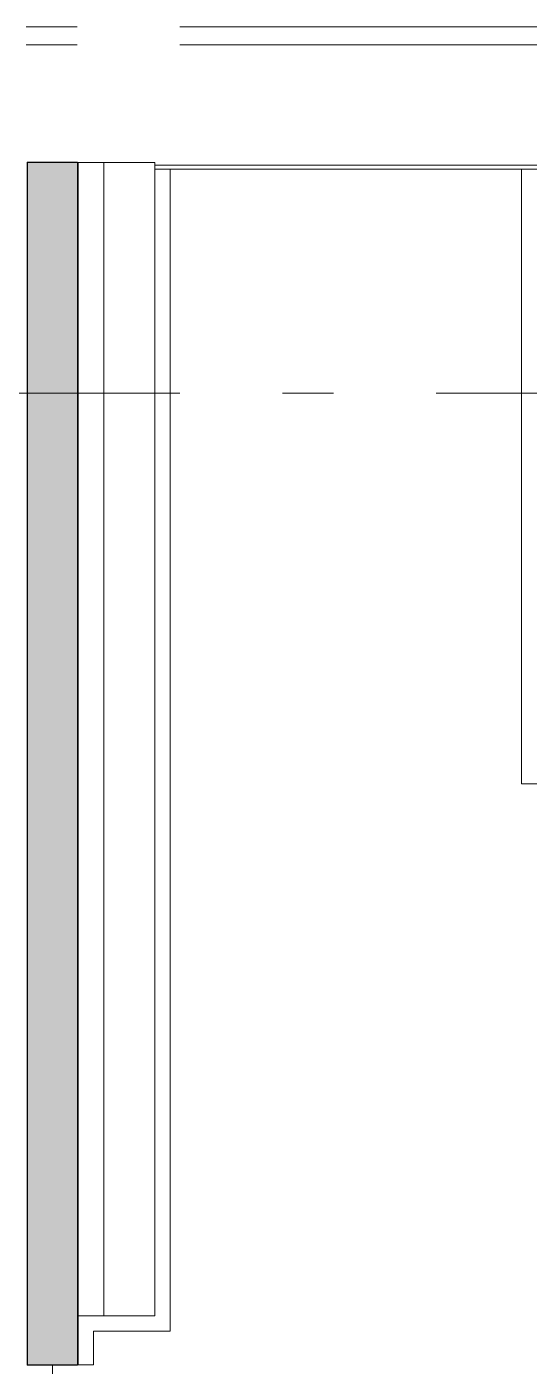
# Model space of a CAD drawing. Header units: millimetres. Extents: x -187347 to 135007, y -6415 to 292048.
# Drawn here: x -34390 to -33410, y 102157 to 104770 of the extents above; entities that cross this region are included whole.
import ezdxf

# ---------------------------------------------------------------- set-up
doc = ezdxf.new("R2010")
doc.units = ezdxf.units.MM
doc.header["$LTSCALE"] = 100
doc.linetypes.add('Z_LINE-CNTR', pattern=[17, 12, -2, 1, -2])
for name, color, linetype, lineweight in [('A-FLOR', 7, 'Continuous', 5), ('A-WALL', 7, 'Continuous', 5), ('A-WALL-FNSH', 7, 'Continuous', 5), ('A-WALL-PATT', 7, 'Continuous', 5), ('S-GRID', 7, 'Continuous', 5)]:
    doc.layers.add(name, color=color, linetype=linetype, lineweight=lineweight)

msp = doc.modelspace()

# ---------------------------------------------------------------- hatches: boundary and pattern name
at = {"layer": 'A-WALL-PATT', "true_color": 0xb8ffa6}
msp.add_hatch(color=71, dxfattribs=at).paths.add_polyline_path([(-34389.1, 102255), (-34389.1, 104505), (-34389.9, 104505), (-34389.9, 102255)])
at = {"layer": 'A-WALL-PATT'}
h = msp.add_hatch(dxfattribs=at)
h.set_pattern_fill('FP_1323', color=256, angle=67.3801, style=0, pattern_type=2)
h.set_pattern_definition([(337.3801, (-34370.066, 103375.935), (50.79954, -0.0003), [13.208, -647.192]), (337.3801, (-34370.066, 103325.135), (50.79954, -0.0003), [13.208, -647.192]), (337.3801, (-34370.066, 103274.335), (50.79954, -0.0003), [13.208, -647.192]), (337.3801, (-34370.066, 103223.535), (50.79954, -0.0003), [13.208, -647.192]), (337.3801, (-34370.066, 103172.735), (50.79954, -0.0003), [13.208, -647.192]), (22.2491, (-34370.066, 103333.263), (50.80037, -0.00024), [12.075, -1195.427]), (22.2491, (-34370.067, 103282.463), (50.80037, -0.00024), [12.075, -1195.427]), (22.2491, (-34370.066, 103231.663), (50.80037, -0.00024), [12.075, -1195.427]), (22.2491, (-34370.066, 103180.864), (50.80037, -0.00024), [12.075, -1195.427]), (22.2491, (-34370.066, 103130.063), (50.80037, -0.00024), [12.075, -1195.427]), (22.2491, (-34370.066, 103079.263), (50.80037, -0.00024), [12.075, -1195.427]), (22.2491, (-34370.066, 103028.463), (50.80037, -0.00024), [12.075, -1195.427]), (22.2491, (-34370.066, 102977.663), (50.80037, -0.00024), [12.075, -1195.427]), (22.2491, (-34370.066, 102926.863), (50.80037, -0.00024), [12.075, -1195.427]), (157.7511, (-34358.89, 103345.963), (50.80037, 0.00048), [12.075, -1195.427]), (157.7511, (-34358.89, 103295.163), (50.80037, 0.00048), [12.075, -1195.427]), (157.7511, (-34358.89, 103244.363), (50.80037, 0.00048), [12.075, -1195.427]), (157.7511, (-34358.89, 103193.563), (50.80037, 0.00048), [12.075, -1195.427]), (157.7511, (-34358.89, 103142.763), (50.80037, 0.00048), [12.075, -1195.427]), (157.7511, (-34358.89, 103091.963), (50.80037, 0.00048), [12.075, -1195.427]), (157.7511, (-34358.89, 103041.163), (50.80037, 0.00048), [12.075, -1195.427]), (157.7511, (-34358.89, 102990.363), (50.80037, 0.00048), [12.075, -1195.427]), (157.7511, (-34358.89, 102939.564), (50.80037, 0.00048), [12.075, -1195.427]), (202.6201, (-34357.874, 103363.743), (50.79954, 0.00055), [13.208, -647.192]), (202.6201, (-34357.874, 103312.943), (50.79954, 0.00055), [13.208, -647.192]), (202.6201, (-34357.874, 103262.143), (50.79954, 0.00055), [13.208, -647.192]), (202.6201, (-34357.875, 103211.343), (50.79954, 0.00055), [13.208, -647.192]), (202.6201, (-34357.874, 103160.543), (50.79954, 0.00055), [13.208, -647.192]), (351.8701, (-34378.702, 103378.475), (50.79954, 7e-05), [3.592, -355.618]), (338.1981, (-34375.146, 103377.967), (50.8005, -0.00022), [5.471, -268.095]), (338.1981, (-34375.146, 103327.168), (50.8005, -0.00022), [5.471, -268.095]), (201.8011, (-34370.066, 103358.663), (50.8005, -0.00043), [5.471, -268.095]), (201.8011, (-34370.066, 103307.863), (50.8005, -0.00043), [5.471, -268.095]), (188.1301, (-34375.146, 103356.631), (50.79954, 0.00017), [3.592, -355.618]), (188.1301, (-34378.702, 103378.475), (50.79954, 0.00017), [3.592, -355.618]), (206.5651, (-34382.258, 103377.967), (50.7999, 0.0005), [3.408, -110.184]), (225, (-34385.306, 103376.443), (50.8, 0.0001), [3.592, -68.25]), (236.31, (-34387.846, 103373.903), (50.8, 0.0005), [1.832, -181.33]), (236.31, (-34387.846, 103323.104), (50.8, 0.0005), [1.832, -181.33]), (236.31, (-34387.846, 103272.303), (50.8, 0.0005), [1.832, -181.33]), (251.565, (-34388.86, 103372.38), (50.7998, -0.0002), [1.676, -158.967]), (251.565, (-34388.86, 103321.58), (50.7998, -0.0002), [1.676, -158.967]), (251.565, (-34388.86, 103270.78), (50.7998, -0.0002), [1.676, -158.967]), (251.565, (-34389.37, 103370.855), (50.7998, -0.0002), [1.676, -158.967]), (251.565, (-34389.37, 103320.055), (50.7998, -0.0002), [1.676, -158.967]), (251.565, (-34389.37, 103269.256), (50.7998, -0.0002), [1.676, -158.967]), (270, (-34389.88, 103369.33), (50.8, 0.0001), [4.064, -46.736]), (288.435, (-34389.88, 103365.267), (50.7998, 0.0005), [1.676, -158.967]), (288.435, (-34389.88, 103314.467), (50.7998, 0.0005), [1.676, -158.967]), (288.435, (-34389.88, 103263.667), (50.7998, 0.0005), [1.676, -158.967]), (288.435, (-34389.37, 103363.743), (50.7998, 0.0005), [1.676, -158.967]), (288.435, (-34389.37, 103312.943), (50.7998, 0.0005), [1.676, -158.967]), (288.435, (-34389.37, 103262.143), (50.7998, 0.0005), [1.676, -158.967]), (303.69, (-34388.86, 103362.22), (50.8, -0.0002), [1.832, -181.33]), (303.69, (-34388.862, 103311.42), (50.8, -0.0002), [1.832, -181.33]), (303.69, (-34388.86, 103260.62), (50.8, -0.0002), [1.832, -181.33]), (315, (-34387.846, 103360.695), (50.8, 0.0001), [3.592, -68.25]), (333.4351, (-34385.307, 103358.155), (50.7999, -0.0003), [3.408, -110.184]), (351.8701, (-34382.258, 103356.6314), (50.79954, 7e-05), [3.592, -355.618]), (351.8701, (-34378.702, 103353.075), (50.79954, 7e-05), [3.592, -355.618]), (338.1981, (-34375.146, 103352.567), (50.8005, -0.00022), [5.471, -268.095]), (338.1981, (-34375.146, 103301.767), (50.8005, -0.00022), [5.471, -268.095]), (201.8011, (-34370.066, 103333.263), (50.8005, -0.00043), [5.471, -268.095]), (201.8011, (-34370.067, 103282.463), (50.8005, -0.00043), [5.471, -268.095]), (188.1301, (-34375.146, 103331.231), (50.79954, 0.00017), [3.592, -355.618]), (188.1301, (-34378.702, 103353.075), (50.79954, 0.00017), [3.592, -355.618]), (206.5651, (-34382.258, 103352.567), (50.7999, 0.0005), [3.408, -110.184]), (225, (-34385.306, 103351.043), (50.8, 0.0001), [3.592, -68.25]), (236.31, (-34387.846, 103348.503), (50.8, 0.0005), [1.832, -181.33]), (236.31, (-34387.846, 103297.703), (50.8, 0.0005), [1.832, -181.33]), (236.31, (-34387.846, 103246.903), (50.8, 0.0005), [1.832, -181.33]), (251.565, (-34388.863, 103346.98), (50.7998, -0.0002), [1.676, -158.967]), (251.565, (-34388.86, 103296.18), (50.7998, -0.0002), [1.676, -158.967]), (251.565, (-34388.86, 103245.38), (50.7998, -0.0002), [1.676, -158.967]), (251.565, (-34389.37, 103345.455), (50.7998, -0.0002), [1.676, -158.967]), (251.565, (-34389.37, 103294.655), (50.7998, -0.0002), [1.676, -158.967]), (251.565, (-34389.37, 103243.855), (50.7998, -0.0002), [1.676, -158.967]), (270, (-34389.88, 103343.93), (50.8, 0.0001), [4.064, -46.736]), (288.435, (-34389.88, 103339.867), (50.7998, 0.0005), [1.676, -158.967]), (288.435, (-34389.88, 103289.067), (50.7998, 0.0005), [1.676, -158.967]), (288.435, (-34389.88, 103238.267), (50.7998, 0.0005), [1.676, -158.967]), (288.435, (-34389.37, 103338.343), (50.7998, 0.0005), [1.676, -158.967]), (288.435, (-34389.37, 103287.543), (50.7998, 0.0005), [1.676, -158.967]), (288.435, (-34389.37, 103236.743), (50.7998, 0.0005), [1.676, -158.967]), (303.69, (-34388.86, 103336.82), (50.8, -0.0002), [1.832, -181.33]), (303.69, (-34388.86, 103286.02), (50.8, -0.0002), [1.832, -181.33]), (303.69, (-34388.862, 103235.22), (50.8, -0.0002), [1.832, -181.33]), (315, (-34387.846, 103335.295), (50.8, 0.0001), [3.592, -68.25]), (333.4351, (-34385.306, 103332.755), (50.7999, -0.0003), [3.408, -110.184]), (351.8701, (-34382.258, 103331.232), (50.79954, 7e-05), [3.592, -355.618]), (351.8701, (-34350.254, 103365.776), (50.79954, 7e-05), [3.592, -355.618]), (333.4351, (-34346.698, 103365.267), (50.7999, -0.0003), [3.408, -110.184]), (315, (-34343.65, 103363.743), (50.8, 0.0001), [3.592, -68.25]), (303.69, (-34341.11, 103361.203), (50.8, -0.0002), [1.832, -181.33]), (303.69, (-34341.11, 103310.403), (50.8, -0.0002), [1.832, -181.33]), (303.69, (-34341.11, 103259.604), (50.8, -0.0002), [1.832, -181.33]), (288.435, (-34340.095, 103359.68), (50.7998, 0.0005), [1.676, -158.967]), (288.435, (-34340.094, 103308.88), (50.7998, 0.0005), [1.676, -158.967]), (288.435, (-34340.094, 103258.08), (50.7998, 0.0005), [1.676, -158.967]), (288.435, (-34339.586, 103358.155), (50.7998, 0.0005), [1.676, -158.967]), (288.435, (-34339.586, 103307.355), (50.7998, 0.0005), [1.676, -158.967]), (288.435, (-34339.587, 103256.555), (50.7998, 0.0005), [1.676, -158.967]), (270, (-34339.08, 103356.63), (50.8, 0.0001), [4.064, -46.736]), (251.565, (-34339.08, 103352.567), (50.7998, -0.0002), [1.676, -158.967]), (251.565, (-34339.08, 103301.767), (50.7998, -0.0002), [1.676, -158.967]), (251.565, (-34339.08, 103250.967), (50.7998, -0.0002), [1.676, -158.967]), (251.565, (-34339.586, 103351.043), (50.7998, -0.0002), [1.676, -158.967]), (251.565, (-34339.586, 103300.244), (50.7998, -0.0002), [1.676, -158.967]), (251.565, (-34339.586, 103249.443), (50.7998, -0.0002), [1.676, -158.967]), (236.31, (-34340.094, 103349.52), (50.8, 0.0005), [1.832, -181.33]), (236.31, (-34340.094, 103298.72), (50.8, 0.0005), [1.832, -181.33]), (236.31, (-34340.094, 103247.92), (50.8, 0.0005), [1.832, -181.33]), (225, (-34341.11, 103347.995), (50.8, 0.0001), [3.592, -68.25]), (206.5651, (-34343.65, 103345.455), (50.7999, 0.0005), [3.408, -110.184]), (188.1301, (-34346.698, 103343.932), (50.79954, 0.00017), [3.592, -355.618]), (188.1301, (-34350.254, 103365.776), (50.79954, 0.00017), [3.592, -355.618]), (200.5561, (-34353.81, 103365.267), (50.80042, 0.0003), [4.34, -429.695]), (200.5561, (-34353.81, 103314.467), (50.80042, 0.0003), [4.34, -429.695]), (200.5561, (-34353.81, 103263.667), (50.80042, 0.00031), [4.34, -429.695]), (338.1981, (-34358.89, 103345.963), (50.8005, -0.00022), [5.471, -268.095]), (338.1981, (-34358.89, 103295.163), (50.8005, -0.00022), [5.471, -268.095]), (351.8701, (-34353.8105, 103343.931), (50.79954, 7e-05), [3.592, -355.618]), (270, (-34339.08, 103380), (50.8, 0.0001), [2.032, -48.768]), (251.565, (-34339.08, 103377.967), (50.7998, -0.0002), [1.676, -158.967]), (251.565, (-34339.08, 103327.167), (50.7998, -0.0002), [1.676, -158.967]), (251.565, (-34339.08, 103276.37), (50.7998, -0.0002), [1.676, -158.967]), (251.565, (-34339.586, 103376.443), (50.7998, -0.0002), [1.676, -158.967]), (251.565, (-34339.586, 103325.643), (50.7998, -0.0002), [1.676, -158.967]), (251.565, (-34339.586, 103274.843), (50.7998, -0.0002), [1.676, -158.967]), (236.31, (-34340.094, 103374.92), (50.8, 0.0005), [1.832, -181.33]), (236.31, (-34340.094, 103324.12), (50.8, 0.0005), [1.832, -181.33]), (236.31, (-34340.094, 103273.32), (50.8, 0.0005), [1.832, -181.33]), (225, (-34341.11, 103373.395), (50.8, 0.0001), [3.592, -68.25]), (206.5651, (-34343.65, 103370.855), (50.7999, 0.0005), [3.408, -110.184]), (188.1301, (-34346.698, 103369.3314), (50.79954, 0.00017), [3.592, -355.618]), (339.4441, (-34357.874, 103370.855), (50.80042, -7e-05), [4.34, -429.695]), (339.4441, (-34357.874, 103320.055), (50.80042, -7e-05), [4.34, -429.695]), (339.4441, (-34357.874, 103269.255), (50.80042, -7e-05), [4.34, -429.695]), (351.8701, (-34353.81, 103369.331), (50.79954, 7e-05), [3.592, -355.618]), (351.8701, (-34350.254, 103340.3746), (50.79954, 7e-05), [3.592, -355.618]), (333.4351, (-34346.699, 103339.867), (50.7999, -0.0003), [3.408, -110.184]), (315, (-34343.65, 103338.343), (50.8, 0.0001), [3.592, -68.25]), (303.69, (-34341.11, 103335.803), (50.8, -0.0002), [1.832, -181.33]), (303.69, (-34341.11, 103285.003), (50.8, -0.0002), [1.832, -181.33]), (303.69, (-34341.11, 103234.203), (50.8, -0.0002), [1.832, -181.33]), (288.435, (-34340.094, 103334.28), (50.7998, 0.0005), [1.676, -158.967]), (288.435, (-34340.094, 103283.48), (50.7998, 0.0005), [1.676, -158.967]), (288.435, (-34340.094, 103232.68), (50.7998, 0.0005), [1.676, -158.967]), (288.435, (-34339.586, 103332.755), (50.7998, 0.0005), [1.676, -158.967]), (288.435, (-34339.586, 103281.955), (50.7998, 0.0005), [1.676, -158.967]), (288.435, (-34339.586, 103231.155), (50.7998, 0.0005), [1.676, -158.967]), (270, (-34339.08, 103331.23), (50.8, 0.0001), [2.032, -48.768]), (188.1301, (-34350.254, 103340.3746), (50.79954, 0.00017), [3.592, -355.618]), (201.8011, (-34353.81, 103339.867), (50.8005, -0.00043), [5.471, -268.095]), (201.8011, (-34353.81, 103289.067), (50.8005, -0.00043), [5.471, -268.095])])
h.paths.add_polyline_path([(-34290.7, 102255), (-34290.7, 104505), (-34389.1, 104505), (-34389.1, 102255)])
at = {"layer": 'A-WALL-PATT', "true_color": 0x30f000}
msp.add_hatch(color=80, dxfattribs=at).paths.add_polyline_path([(-34289.9, 102255), (-34289.9, 104505), (-34290.7, 104505), (-34290.7, 102255)])
at = {"layer": 'A-WALL-PATT', "true_color": 0xb8ffa6}
h = msp.add_hatch(color=71, dxfattribs=at)
h.paths.add_polyline_path([(-34389.1, 101055), (-34389.1, 101149.2), (-34389.9, 101149.2), (-34389.9, 101055)])
h.paths.add_polyline_path([(-34389.9, 102159.2), (-34389.1, 102159.2), (-34389.1, 102255), (-34389.9, 102255)])
at = {"layer": 'A-WALL-PATT'}
h = msp.add_hatch(dxfattribs=at)
h.set_pattern_fill('FP_1324', color=256, angle=67.3801, style=0, pattern_type=2)
h.set_pattern_definition([(337.38, (-34370.066, 101650.935), (50.79954, -0.0003), [13.208, -647.192]), (337.38, (-34370.066, 101600.135), (50.79954, -0.0003), [13.208, -647.192]), (337.38, (-34370.066, 101549.335), (50.79954, -0.0003), [13.208, -647.192]), (337.38, (-34370.066, 101498.535), (50.79954, -0.0003), [13.208, -647.192]), (337.38, (-34370.066, 101447.735), (50.79954, -0.0003), [13.208, -647.192]), (22.249, (-34370.066, 101608.263), (50.80037, -0.00024), [12.075, -1195.427]), (22.249, (-34370.066, 101557.463), (50.80037, -0.00024), [12.075, -1195.427]), (22.249, (-34370.066, 101506.663), (50.80037, -0.00024), [12.075, -1195.427]), (22.249, (-34370.066, 101455.863), (50.80037, -0.00024), [12.075, -1195.427]), (22.2491, (-34370.066, 101405.064), (50.80037, -0.00024), [12.075, -1195.427]), (22.2491, (-34370.066, 101354.263), (50.80037, -0.00024), [12.075, -1195.427]), (22.2491, (-34370.066, 101303.463), (50.80037, -0.00024), [12.075, -1195.427]), (22.2491, (-34370.066, 101252.663), (50.80037, -0.00024), [12.075, -1195.427]), (22.2491, (-34370.066, 101201.863), (50.80037, -0.00024), [12.075, -1195.427]), (157.751, (-34358.89, 101620.963), (50.80037, 0.0005), [12.075, -1195.427]), (157.751, (-34358.89, 101570.163), (50.80037, 0.0005), [12.075, -1195.427]), (157.751, (-34358.89, 101519.363), (50.80037, 0.0005), [12.075, -1195.427]), (157.751, (-34358.89, 101468.563), (50.80037, 0.0005), [12.075, -1195.427]), (157.7511, (-34358.89, 101417.763), (50.80037, 0.00048), [12.075, -1195.427]), (157.7511, (-34358.89, 101366.963), (50.80037, 0.00048), [12.075, -1195.427]), (157.7511, (-34358.89, 101316.163), (50.80037, 0.00048), [12.075, -1195.427]), (157.7511, (-34358.89, 101265.363), (50.80037, 0.00048), [12.075, -1195.427]), (157.7511, (-34358.89, 101214.563), (50.80037, 0.00048), [12.075, -1195.427]), (202.62, (-34357.874, 101638.743), (50.79954, 0.00055), [13.208, -647.192]), (202.62, (-34357.874, 101587.943), (50.79954, 0.00055), [13.208, -647.192]), (202.62, (-34357.874, 101537.143), (50.79954, 0.00055), [13.208, -647.192]), (202.62, (-34357.874, 101486.343), (50.79954, 0.00055), [13.208, -647.192]), (202.62, (-34357.874, 101435.543), (50.79954, 0.00055), [13.208, -647.192]), (351.8701, (-34378.702, 101653.4746), (50.79954, 7e-05), [3.592, -355.618]), (338.198, (-34375.146, 101652.967), (50.8005, -0.0002), [5.471, -268.095]), (338.198, (-34375.146, 101602.167), (50.8005, -0.0002), [5.471, -268.095]), (201.801, (-34370.066, 101633.663), (50.8005, -0.00043), [5.471, -268.095]), (201.801, (-34370.066, 101582.863), (50.8005, -0.00043), [5.471, -268.095]), (188.1301, (-34375.146, 101631.6306), (50.79954, 0.00017), [3.592, -355.618]), (188.1301, (-34378.702, 101653.4746), (50.79954, 0.00017), [3.592, -355.618]), (206.565, (-34382.258, 101652.967), (50.7999, 0.0005), [3.408, -110.184]), (225, (-34385.306, 101651.443), (50.8, 0.0001), [3.592, -68.25]), (236.31, (-34387.846, 101648.903), (50.8, 0.0005), [1.832, -181.33]), (236.31, (-34387.846, 101598.103), (50.8, 0.0005), [1.832, -181.33]), (236.31, (-34387.846, 101547.304), (50.8, 0.0005), [1.832, -181.33]), (251.565, (-34388.86, 101647.38), (50.7998, -0.0002), [1.676, -158.967]), (251.565, (-34388.86, 101596.58), (50.7998, -0.0002), [1.676, -158.967]), (251.565, (-34388.86, 101545.78), (50.7998, -0.0002), [1.676, -158.967]), (251.565, (-34389.37, 101645.855), (50.7998, -0.0002), [1.676, -158.967]), (251.565, (-34389.37, 101595.055), (50.7998, -0.0002), [1.676, -158.967]), (251.565, (-34389.37, 101544.255), (50.7998, -0.0002), [1.676, -158.967]), (270, (-34389.88, 101644.33), (50.8, 0.0001), [4.064, -46.736]), (288.435, (-34389.88, 101640.267), (50.7998, 0.0005), [1.676, -158.967]), (288.435, (-34389.88, 101589.467), (50.7998, 0.0005), [1.676, -158.967]), (288.435, (-34389.88, 101538.667), (50.7998, 0.0005), [1.676, -158.967]), (288.435, (-34389.37, 101638.744), (50.7998, 0.0005), [1.676, -158.967]), (288.435, (-34389.37, 101587.943), (50.7998, 0.0005), [1.676, -158.967]), (288.435, (-34389.37, 101537.143), (50.7998, 0.0005), [1.676, -158.967]), (303.69, (-34388.86, 101637.22), (50.8, -0.0002), [1.832, -181.33]), (303.69, (-34388.86, 101586.42), (50.8, -0.0002), [1.832, -181.33]), (303.69, (-34388.862, 101535.62), (50.8, -0.0002), [1.832, -181.33]), (315, (-34387.846, 101635.695), (50.8, 0.0001), [3.592, -68.25]), (333.435, (-34385.306, 101633.155), (50.7999, -0.0003), [3.408, -110.184]), (351.8701, (-34382.258, 101631.631), (50.79954, 7e-05), [3.592, -355.618]), (351.8701, (-34378.702, 101628.075), (50.79954, 7e-05), [3.592, -355.618]), (338.198, (-34375.146, 101627.567), (50.8005, -0.0002), [5.471, -268.095]), (338.198, (-34375.146, 101576.767), (50.8005, -0.0002), [5.471, -268.095]), (201.801, (-34370.066, 101608.263), (50.8005, -0.00043), [5.471, -268.095]), (201.801, (-34370.066, 101557.463), (50.8005, -0.00043), [5.471, -268.095]), (188.1301, (-34375.146, 101606.231), (50.79954, 0.00017), [3.592, -355.618]), (188.1301, (-34378.702, 101628.075), (50.79954, 0.00017), [3.592, -355.618]), (206.565, (-34382.258, 101627.567), (50.7999, 0.0005), [3.408, -110.184]), (225, (-34385.306, 101626.044), (50.8, 0.0001), [3.592, -68.25]), (236.31, (-34387.846, 101623.503), (50.8, 0.0005), [1.832, -181.33]), (236.31, (-34387.846, 101572.703), (50.8, 0.0005), [1.832, -181.33]), (236.31, (-34387.846, 101521.903), (50.8, 0.0005), [1.832, -181.33]), (251.565, (-34388.86, 101621.98), (50.7998, -0.0002), [1.676, -158.967]), (251.565, (-34388.86, 101571.18), (50.7998, -0.0002), [1.676, -158.967]), (251.565, (-34388.86, 101520.38), (50.7998, -0.0002), [1.676, -158.967]), (251.565, (-34389.37, 101620.455), (50.7998, -0.0002), [1.676, -158.967]), (251.565, (-34389.37, 101569.655), (50.7998, -0.0002), [1.676, -158.967]), (251.565, (-34389.37, 101518.855), (50.7998, -0.0002), [1.676, -158.967]), (270, (-34389.88, 101618.93), (50.8, 0.0001), [4.064, -46.736]), (288.435, (-34389.878, 101614.867), (50.7998, 0.0005), [1.676, -158.967]), (288.435, (-34389.88, 101564.067), (50.7998, 0.0005), [1.676, -158.967]), (288.435, (-34389.88, 101513.267), (50.7998, 0.0005), [1.676, -158.967]), (288.435, (-34389.37, 101613.343), (50.7998, 0.0005), [1.676, -158.967]), (288.435, (-34389.37, 101562.543), (50.7998, 0.0005), [1.676, -158.967]), (288.435, (-34389.37, 101511.743), (50.7998, 0.0005), [1.676, -158.967]), (303.69, (-34388.86, 101611.82), (50.8, -0.0002), [1.832, -181.33]), (303.69, (-34388.86, 101561.02), (50.8, -0.0002), [1.832, -181.33]), (303.69, (-34388.86, 101510.22), (50.8, -0.0002), [1.832, -181.33]), (315, (-34387.846, 101610.295), (50.8, 0.0001), [3.592, -68.25]), (333.435, (-34385.306, 101607.755), (50.7999, -0.0003), [3.408, -110.184]), (351.8701, (-34382.258, 101606.231), (50.79954, 7e-05), [3.592, -355.618]), (351.8701, (-34350.254, 101640.775), (50.79954, 7e-05), [3.592, -355.618]), (333.435, (-34346.698, 101640.267), (50.7999, -0.0003), [3.408, -110.184]), (315, (-34343.65, 101638.743), (50.8, 0.0001), [3.592, -68.25]), (303.69, (-34341.11, 101636.203), (50.8, -0.0002), [1.832, -181.33]), (303.69, (-34341.11, 101585.403), (50.8, -0.0002), [1.832, -181.33]), (303.69, (-34341.11, 101534.603), (50.8, -0.0002), [1.832, -181.33]), (288.435, (-34340.094, 101634.68), (50.7998, 0.0005), [1.676, -158.967]), (288.435, (-34340.094, 101583.88), (50.7998, 0.0005), [1.676, -158.967]), (288.435, (-34340.094, 101533.08), (50.7998, 0.0005), [1.676, -158.967]), (288.435, (-34339.586, 101633.155), (50.7998, 0.0005), [1.676, -158.967]), (288.435, (-34339.586, 101582.355), (50.7998, 0.0005), [1.676, -158.967]), (288.435, (-34339.586, 101531.555), (50.7998, 0.0005), [1.676, -158.967]), (270, (-34339.08, 101631.63), (50.8, 0.0001), [4.064, -46.736]), (251.565, (-34339.08, 101627.567), (50.7998, -0.0002), [1.676, -158.967]), (251.565, (-34339.08, 101576.767), (50.7998, -0.0002), [1.676, -158.967]), (251.565, (-34339.08, 101525.967), (50.7998, -0.0002), [1.676, -158.967]), (251.565, (-34339.586, 101626.043), (50.7998, -0.0002), [1.676, -158.967]), (251.565, (-34339.586, 101575.243), (50.7998, -0.0002), [1.676, -158.967]), (251.565, (-34339.586, 101524.444), (50.7998, -0.0002), [1.676, -158.967]), (236.31, (-34340.094, 101624.52), (50.8, 0.0005), [1.832, -181.33]), (236.31, (-34340.094, 101573.72), (50.8, 0.0005), [1.832, -181.33]), (236.31, (-34340.094, 101522.92), (50.8, 0.0005), [1.832, -181.33]), (225, (-34341.11, 101622.995), (50.8, 0.0001), [3.592, -68.25]), (206.565, (-34343.65, 101620.455), (50.7999, 0.0005), [3.408, -110.184]), (188.1301, (-34346.698, 101618.931), (50.79954, 0.00017), [3.592, -355.618]), (188.1301, (-34350.254, 101640.775), (50.79954, 0.00017), [3.592, -355.618]), (200.556, (-34353.81, 101640.267), (50.8004, 0.0003), [4.34, -429.695]), (200.556, (-34353.81, 101589.467), (50.8004, 0.0003), [4.34, -429.695]), (200.556, (-34353.81, 101538.667), (50.80042, 0.0003), [4.34, -429.695]), (338.198, (-34358.89, 101620.963), (50.8005, -0.0002), [5.471, -268.095]), (338.198, (-34358.89, 101570.163), (50.8005, -0.0002), [5.471, -268.095]), (351.8701, (-34353.81, 101618.931), (50.79954, 7e-05), [3.592, -355.618]), (270, (-34339.08, 101655), (50.8, 0.0001), [2.032, -48.768]), (251.565, (-34339.08, 101652.967), (50.7998, -0.0002), [1.676, -158.967]), (251.565, (-34339.08, 101602.167), (50.7998, -0.0002), [1.676, -158.967]), (251.565, (-34339.08, 101551.367), (50.7998, -0.0002), [1.676, -158.967]), (251.565, (-34339.586, 101651.443), (50.7998, -0.0002), [1.676, -158.967]), (251.565, (-34339.586, 101600.643), (50.7998, -0.0002), [1.676, -158.967]), (251.565, (-34339.586, 101549.843), (50.7998, -0.0002), [1.676, -158.967]), (236.31, (-34340.094, 101649.92), (50.8, 0.0005), [1.832, -181.33]), (236.31, (-34340.094, 101599.12), (50.8, 0.0005), [1.832, -181.33]), (236.31, (-34340.094, 101548.32), (50.8, 0.0005), [1.832, -181.33]), (225, (-34341.11, 101648.395), (50.8, 0.0001), [3.592, -68.25]), (206.565, (-34343.65, 101645.855), (50.7999, 0.0005), [3.408, -110.184]), (188.1301, (-34346.698, 101644.331), (50.79954, 0.00017), [3.592, -355.618]), (339.444, (-34357.874, 101645.855), (50.8004, -7e-05), [4.34, -429.695]), (339.444, (-34357.874, 101595.055), (50.8004, -7e-05), [4.34, -429.695]), (339.444, (-34357.874, 101544.255), (50.80042, -7e-05), [4.34, -429.695]), (351.8701, (-34353.81, 101644.331), (50.79954, 7e-05), [3.592, -355.618]), (351.8701, (-34350.254, 101615.3754), (50.79954, 7e-05), [3.592, -355.618]), (333.435, (-34346.698, 101614.867), (50.7999, -0.0003), [3.408, -110.184]), (315, (-34343.65, 101613.343), (50.8, 0.0001), [3.592, -68.25]), (303.69, (-34341.11, 101610.803), (50.8, -0.0002), [1.832, -181.33]), (303.69, (-34341.11, 101560.003), (50.8, -0.0002), [1.832, -181.33]), (303.69, (-34341.11, 101509.203), (50.8, -0.0002), [1.832, -181.33]), (288.435, (-34340.094, 101609.28), (50.7998, 0.0005), [1.676, -158.967]), (288.435, (-34340.094, 101558.48), (50.7998, 0.0005), [1.676, -158.967]), (288.435, (-34340.094, 101507.68), (50.7998, 0.0005), [1.676, -158.967]), (288.435, (-34339.586, 101607.755), (50.7998, 0.0005), [1.676, -158.967]), (288.435, (-34339.586, 101556.955), (50.7998, 0.0005), [1.676, -158.967]), (288.435, (-34339.586, 101506.155), (50.7998, 0.0005), [1.676, -158.967]), (270, (-34339.08, 101606.23), (50.8, 0.0001), [2.032, -48.768]), (188.1301, (-34350.254, 101615.3754), (50.79954, 0.00017), [3.592, -355.618]), (201.801, (-34353.81, 101614.867), (50.8005, -0.00043), [5.471, -268.095]), (201.801, (-34353.81, 101564.067), (50.8005, -0.00043), [5.471, -268.095])])
h.paths.add_polyline_path([(-34389.1, 101055), (-34290.7, 101055), (-34290.7, 101149.2), (-34389.1, 101149.2)])
h.paths.add_polyline_path([(-34290.7, 102159.2), (-34290.7, 102255), (-34389.1, 102255), (-34389.1, 102159.2)])
at = {"layer": 'A-WALL-PATT', "true_color": 0x30f000}
h = msp.add_hatch(color=80, dxfattribs=at)
h.paths.add_polyline_path([(-34290.7, 101055), (-34289.9, 101055), (-34289.9, 101149.2), (-34290.7, 101149.2)])
h.paths.add_polyline_path([(-34290.7, 102159.2), (-34289.9, 102159.2), (-34289.9, 102255), (-34290.7, 102255)])

# ---------------------------------------------------------------- linework, layer by layer
at = {"layer": 'A-FLOR'}
for p, q in [((-33394.9, 104500), (-34139.9, 104500)), ((-33424.9, 104492.2), (-34109.9, 104492.2)), ((-34339.9, 102159.2), (-34339.9, 102103.8))]:
    msp.add_line(p, q, dxfattribs=at)
at = {"layer": 'A-WALL', "lineweight": 25}
for p, q in [((-34290.7, 104505), (-34389.1, 104505)), ((-34389.1, 104505), (-34389.1, 102255)), ((-34290.7, 104505), (-34290.7, 102255)), ((-34389.1, 102255), (-34389.1, 102159.2)), ((-34290.7, 102255), (-34290.7, 102159.2)), ((-34389.1, 102159.2), (-34290.7, 102159.2))]:
    msp.add_line(p, q, dxfattribs=at)
at = {"layer": 'A-WALL'}
for p, q in [((-34289.9, 104505), (-34239.9, 104505)), ((-34239.9, 104505), (-34139.9, 104505)), ((-34239.9, 104505), (-34239.9, 102255)), ((-34139.9, 104505), (-34139.9, 102255)), ((-34139.9, 104505), (-34139.9, 102255)), ((-34139.9, 104492.2), (-34109.9, 104492.2)), ((-34109.9, 104492.2), (-34109.9, 102255)), ((-33424.9, 103293), (-33424.9, 104492.2)), ((-33394.9, 104492.2), (-33424.9, 104492.2)), ((-33424.9, 103293), (-33394.9, 103293)), ((-34239.9, 102255), (-34289.9, 102255)), ((-34139.9, 102255), (-34239.9, 102255)), ((-34109.9, 102225), (-34109.9, 102255)), ((-34109.9, 102225), (-34259.9, 102225)), ((-34259.9, 102225), (-34259.9, 102159.2)), ((-34289.9, 102159.2), (-34259.9, 102159.2))]:
    msp.add_line(p, q, dxfattribs=at)
at = {"layer": 'A-WALL-FNSH'}
for p, q in [((-34389.1, 104505), (-34389.9, 104505)), ((-34289.9, 104505), (-34290.7, 104505)), ((-34289.9, 102255), (-34289.9, 104505)), ((-34289.9, 102159.2), (-34289.9, 102255)), ((-34389.9, 102159.2), (-34389.1, 102159.2)), ((-34290.7, 102159.2), (-34289.9, 102159.2))]:
    msp.add_line(p, q, dxfattribs=at)
at = {"layer": 'S-GRID', "color": 152, "linetype": 'Z_LINE-CNTR'}
for p, q in [((-90191.4, 104770), (-18064, 104770)), ((-90191.4, 104735), (-18064, 104735)), ((-89691.4, 104055), (-18064, 104055))]:
    msp.add_line(p, q, dxfattribs=at)

doc.saveas('drawing.dxf')
